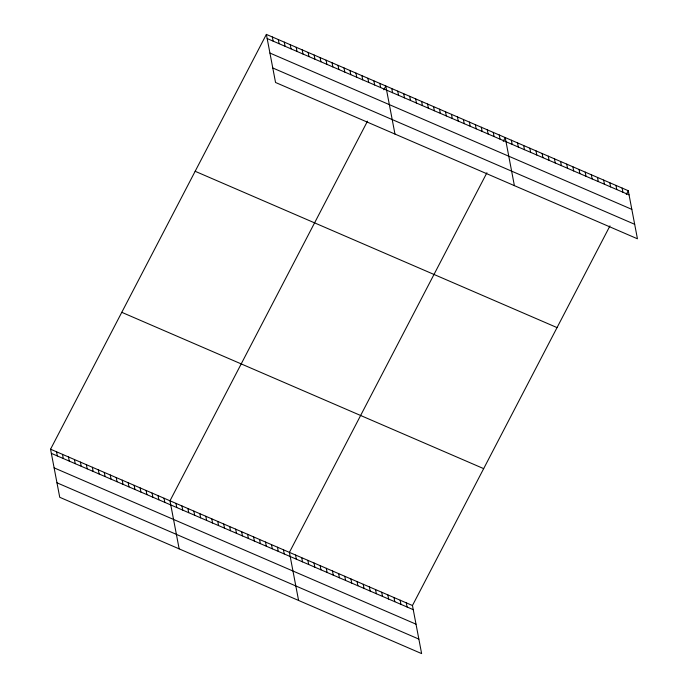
<?xml version="1.0" encoding="UTF-8"?>
<svg xmlns="http://www.w3.org/2000/svg" width="688" height="688" viewBox="0 0 688 688"><rect width="100%" height="100%" fill="white"/><g stroke="black" fill="none" stroke-linecap="round" stroke-linejoin="round"><path stroke-width="1.03" d="M609.964 225.879L412.456 605.517L421.624 653.6L59.736 497.286L50.559 449.212L266.376 34.4L628.264 190.714L637.441 238.788L275.544 82.483L266.376 34.4M367.495 121.157L169.988 500.795L179.155 548.869M383.818 89.784L385.796 85.983L394.972 134.065M486.923 172.74L289.407 552.369L298.583 600.452M503.246 141.367L505.224 137.566L514.392 185.648M626.286 194.515L628.264 190.714M267.168 38.554L629.056 194.867M269.928 53.053L631.825 209.358M272.783 67.983L634.671 224.297M195.16 171.286L557.048 327.6M121.785 312.326L483.673 468.631M50.559 449.212L412.456 605.517M51.359 453.366L413.247 609.671M54.12 467.857L416.008 624.171M56.966 482.795L418.863 639.1M622.115 188.056L622.907 192.21M615.958 185.399L616.758 189.553M609.809 182.741L610.6 186.895M603.66 180.084L604.451 184.238M597.502 177.427L598.293 181.58M591.353 174.769L592.144 178.923M585.204 172.112L585.995 176.266M579.047 169.454L579.838 173.608M572.898 166.797L573.689 170.951M566.74 164.14L567.54 168.293M560.591 161.482L561.382 165.636M554.442 158.825L555.233 162.979M548.284 156.167L549.076 160.321M542.135 153.51L542.927 157.664M535.986 150.853L536.778 155.006M529.829 148.195L530.62 152.349M523.68 145.538L524.471 149.692M517.522 142.88L518.322 147.034M511.373 140.223L512.164 144.377M499.247 134.986L500.047 139.139M493.279 132.406L494.07 136.559M487.31 129.826L488.102 133.979M481.333 127.246L482.133 131.399M475.365 124.666L476.156 128.828M469.397 122.086L470.188 126.248M463.42 119.514L464.219 123.668M457.451 116.934L458.242 121.088M451.483 114.354L452.274 118.508M445.506 111.774L446.306 115.928M439.537 109.194L440.329 113.348M433.569 106.614L434.36 110.768M427.601 104.034L428.392 108.188M421.624 101.454L422.415 105.608M415.655 98.874L416.446 103.037M409.687 96.303L410.478 100.457M403.71 93.723L404.501 97.877M397.741 91.143L398.533 95.297M391.773 88.563L392.564 92.717M379.828 83.403L380.619 87.557M373.859 80.823L374.65 84.977M367.882 78.243L368.673 82.397M361.914 75.663L362.705 79.825M355.945 73.083L356.737 77.245M349.968 70.511L350.76 74.665M344 67.931L344.791 72.085M338.032 65.351L338.823 69.505M332.055 62.771L332.846 66.925M326.086 60.191L326.877 64.345M320.118 57.611L320.909 61.765M314.141 55.031L314.932 59.185M308.172 52.451L308.964 56.605M302.204 49.871L302.995 54.034M406.298 602.86L407.098 607.014M296.227 47.291L297.027 51.454M400.149 600.203L400.941 604.356M290.259 44.72L291.05 48.874M394 597.545L394.792 601.699M284.29 42.14L285.081 46.294M387.843 594.888L388.634 599.042M278.313 39.56L279.113 43.714M381.694 592.23L382.485 596.384M272.345 36.98L273.136 41.134M375.545 589.573L376.336 593.727M369.387 586.916L370.178 591.069M363.238 584.258L364.029 588.412M357.081 581.601L357.88 585.755M350.932 578.943L351.723 583.097M344.783 576.286L345.574 580.44M338.625 573.629L339.425 577.782M332.476 570.971L333.267 575.134M326.327 568.314L327.118 572.476M320.169 565.656L320.961 569.819M314.02 562.999L314.812 567.161M307.871 560.342L308.663 564.504M301.714 557.684L302.505 561.847M295.565 555.027L296.356 559.189M283.439 549.798L284.23 553.952M277.47 547.218L278.262 551.372M271.493 544.638L272.293 548.792M265.525 542.058L266.316 546.212M259.557 539.478L260.348 543.632M253.58 536.898L254.379 541.052M247.611 534.318L248.402 538.472M241.643 531.738L242.434 535.892M235.674 529.158L236.466 533.32M229.697 526.578L230.489 530.74M223.729 524.007L224.52 528.16M217.761 521.427L218.552 525.58M211.784 518.847L212.575 523M205.815 516.267L206.606 520.42M199.847 513.687L200.638 517.84M193.87 511.107L194.661 515.26M187.901 508.527L188.693 512.68M181.933 505.947L182.724 510.1M175.956 503.367L176.747 507.529M164.019 498.215L164.81 502.369M158.042 495.635L158.833 499.789M152.074 493.055L152.865 497.209M146.105 490.475L146.897 494.629M140.128 487.895L140.92 492.049M134.16 485.315L134.951 489.469M128.192 482.735L128.983 486.889M122.215 480.155L123.006 484.318M116.246 477.575L117.037 481.738M110.278 475.004L111.069 479.158M104.301 472.424L105.101 476.578M98.332 469.844L99.124 473.998M92.364 467.264L93.155 471.418M86.387 464.684L87.187 468.838M80.419 462.104L81.21 466.258M74.45 459.524L75.241 463.678M68.473 456.944L69.273 461.098M62.505 454.364L63.296 458.526M56.536 451.784L57.328 455.946"/></g></svg>
